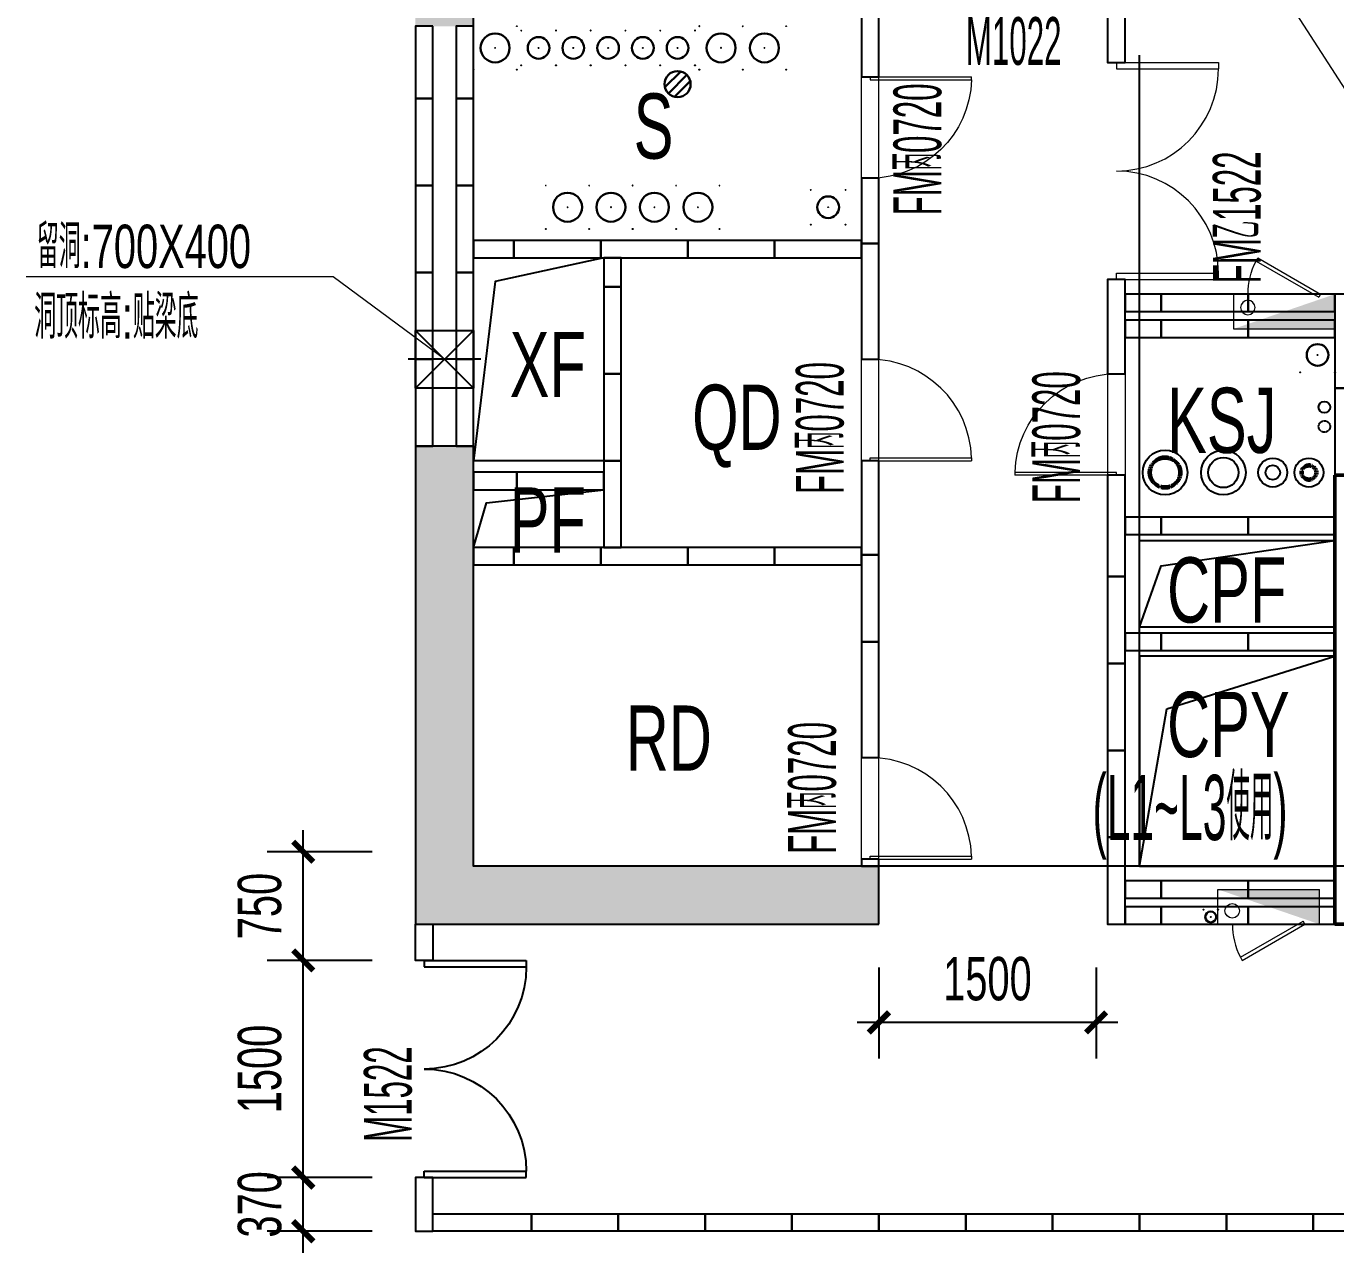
# Model space of a CAD drawing. Header units: millimetres. Extents: x 285006 to 3037698, y -2820855 to 192241.
# Drawn here: x 813417 to 822461, y -2802798 to -2794322 of the extents above; entities that cross this region are included whole.
import ezdxf
from ezdxf.enums import TextEntityAlignment as Align
from ezdxf.xclip import XClip

# ---------------------------------------------------------------- set-up
doc = ezdxf.new("R2010")
doc.units = ezdxf.units.MM
doc.header["$XCLIPFRAME"] = 2
doc.header["$PDMODE"] = 35
doc.header["$PDSIZE"] = -0.1
for name, pattern in [('3层以上空调立管$0$CENTER', [2, 1.25, -0.25, 0.25, -0.25]), ('3层以上空调立管$0$DASH', [0.35, 0.25, -0.1]), ('CORE-1B-4F$0$DASH', [0.35, 0.25, -0.1])]:
    doc.linetypes.add(name, pattern=pattern)
for name, color, linetype, lineweight in [('$$$$ALC轻质隔墙', 1, 'Continuous', 25), ('3层以上空调立管$0$ACS_KT_LN', 150, '3层以上空调立管$0$CENTER', 35), ('3层以上空调立管$0$ACS_KT_LRG', 10, 'Continuous', 60), ('3层以上空调立管$0$ACS_KT_LRH', 130, '3层以上空调立管$0$DASH', 60), ('CORE-1B-4F$0$A-DOOR', 142, 'Continuous', 18), ('CORE-1B-4F$0$A-FLOR-STRU', 4, 'Continuous', 25), ('CORE-1B-4F$0$A-WALL', 2, 'Continuous', 50), ('DIM-1B-6F$0$A-ANNO-DIMS', 73, 'Continuous', 18), ('DOOR-1B-IDEN-6F$0$A-DOOR-IDEN', 7, 'Continuous', 25), ('DOOR-1B-IDEN-HXT$0$A-DOOR-FIRE', 142, 'Continuous', 18), ('DOOR-1B-IDEN-HXT$0$A-DOOR-IDEN', 7, 'Continuous', 25), ('P-1B-消火栓（4~13层）$0$0LL', 10, 'Continuous', 30), ('P-1B-消火栓（4~13层）$0$0XG-X', 1, 'Continuous', 18), ('P-1B-立管及地漏（6~7层）$0$0LL', 10, 'Continuous', 30), ('P-1B-立管及地漏（6~7层）$0$0LL-1', 50, 'Continuous', 30), ('VERT-IDEN-1B-4F$0$A-ANNO-TEXT', 7, 'Continuous', 25), ('VERT-IDEN-1B-4F$0$A-COND-IDEN-TEXT', 11, 'Continuous', 18), ('VERT-IDEN-1B-4F$0$A-ROOM-IDEN', 7, 'Continuous', 25), ('结构留洞-1#AB-6F$0$A-HOLE', 140, 'Continuous', 25)]:
    doc.layers.add(name, color=color, linetype=linetype, lineweight=lineweight)
for name, color, linetype in [('3层以上空调立管$0$ACS_COM', 7, 'Continuous'), ('3层以上空调立管$0$ACS_KT_BZ', 3, 'Continuous'), ('COL-1A1B-4~12$0$S-PUB-COL', 6, 'Continuous'), ('COL-1A1B-4~12$0$S-PUB-COLHATCH', 8, 'Continuous'), ('WALL-1A1B-6F$0$A-DOOR', 142, 'Continuous')]:
    doc.layers.add(name, color=color, linetype=linetype)
doc.layers.add('P-1B-消火栓（4~13层）$0$0ll-point', color=1, linetype='Continuous', plot=False)
doc.layers.add('P-1B-立管及地漏（6~7层）$0$0ll-point', color=1, linetype='Continuous', plot=False)
doc.styles.add('DIM-1B-6F$0$HYGB2014', font='hygbsz.shx', dxfattribs={"width": 0.7, "bigfont": 'hygbhz.shx'})
doc.styles.add('DOOR-1B-IDEN-6F$0$HYGB2014', font='hygbsz.shx', dxfattribs={"width": 0.7, "bigfont": 'hygbhz.shx'})
doc.styles.add('DOOR-1B-IDEN-HXT$0$HYGB2014', font='hygbsz.shx', dxfattribs={"width": 0.7, "bigfont": 'hygbhz.shx'})
doc.styles.add('P-1B-立管及地漏（6~7层）$0$HZ', font='', dxfattribs={"width": 0.8})
doc.styles.add('VERT-IDEN-1B-4F$0$HYGB2014', font='hygbsz.shx', dxfattribs={"width": 0.7, "bigfont": 'hygbhz.shx'})
doc.styles.get('P-1B-立管及地漏（6~7层）$0$HZ').set_extended_font_data('SimSun')
doc.dimstyles.new('DIM-1B-6F$0$DIMN', dxfattribs={"dimtxt": 300, "dimasz": 100, "dimexe": 250, "dimexo": 300, "dimgap": 0, "dimtad": 0, "dimdec": 0, "dimzin": 0, "dimdsep": 46, "dimtxsty": 'DIM-1B-6F$0$HYGB2014', "dimblk": 'DIM-1B-6F$0$_archtick', "dimcen": 0.09, "dimdle": 150, "dimclrt": 7, "dimazin": 0, "dimtfac": 1, "dimtdec": 0, "dimtix": 1, "dimtmove": 2, "dimatfit": 3, "dimfxl": 1, "dimtvp": 1, "dimtolj": 1, "dimtzin": 0, "dimarcsym": 0})

# ---------------------------------------------------------------- blocks, each defined once
blk = doc.blocks.new('结构留洞-1#AB-6F')
at = {"layer": '结构留洞-1#AB-6F$0$A-HOLE'}
for points in [[(76100, 14100), (75200, 14100), (75200, 15500), (76100, 15500)], [(76100, 13500), (75200, 13500), (75200, 13900), (76100, 13900)], [(81150, 12950), (79800, 12950), (79800, 13550), (81150, 13550)], [(79800, 11300), (81150, 11300), (81150, 12750), (79800, 12750)]]:
    blk.add_lwpolyline(points, close=True, dxfattribs=at)
for points in [[(76100, 15500), (75350.9, 15337.3), (75200, 14100)], [(75200, 13500), (75289.4, 13810.1), (76100, 13900)], [(79800, 12950), (79949.6, 13373.3), (81150, 13550)], [(79800, 11300), (79987.9, 12386.6), (81150, 12750)]]:
    blk.add_lwpolyline(points, dxfattribs=at)
blk = doc.blocks.new('WALL-1A1B-6F$0$_A0GGR')
for p, q in [((-0.5, 0), (-0.5, -0.47)), ((-0.5, 0), (-0.47, 0)), ((-0.47, 0), (-0.47, -0.47)), ((0.47, 0), (0.47, -0.47)), ((0.5, 0), (0.47, 0)), ((0.5, 0), (0.5, -0.47)), ((-0.5, -0.47), (-0.47, -0.47)), ((0.5, -0.47), (0.47, -0.47))]:
    blk.add_line(p, q)
for centre, start, end in [((-0.47, 0), 270, 0), ((0.47, 0), 180, 270)]:
    blk.add_arc(centre, 0.47, start, end)
blk = doc.blocks.new('COL-1A1B-4~12')
at = {"layer": 'COL-1A1B-4~12$0$S-PUB-COLHATCH'}
h = blk.add_hatch(color=256, dxfattribs=at)
h.paths.add_polyline_path([(98370335, 18759022.1), (98370335, 18760522.1), (98370735, 18760522.1), (98370735, 18758622.1), (98367535, 18758622.1), (98367535, 18759022.1)])
h.paths.add_polyline_path([(98370735, 18768622.1), (98367535, 18768622.1), (98367535, 18768222.1), (98370335, 18768222.1), (98370335, 18764822.1), (98370735, 18764822.1)])
h.paths.add_polyline_path([(98342935, 18759022.1), (98342935, 18761922.1), (98342535, 18761922.1), (98342535, 18758622.1), (98345735, 18758622.1), (98345735, 18759022.1)])
h.paths.add_polyline_path([(98342935, 18768222.1), (98342935, 18764822.1), (98342535, 18764822.1), (98342535, 18768622.1), (98345735, 18768622.1), (98345735, 18768222.1)])
at = {"layer": 'COL-1A1B-4~12$0$S-PUB-COL'}
for p, q in [((98342935, 18761922.1), (98342535, 18761922.1)), ((98342535, 18761922.1), (98342535, 18758622.1)), ((98342935, 18759022.1), (98342935, 18761922.1)), ((98345735, 18759022.1), (98342935, 18759022.1)), ((98345735, 18758622.1), (98345735, 18759022.1)), ((98342535, 18758622.1), (98345735, 18758622.1))]:
    blk.add_line(p, q, dxfattribs=at)
blk = doc.blocks.new('CORE-1B-4F$0$_A0GGR')
for p, q in [((-0.5, 0), (-0.5, -0.47)), ((-0.5, 0), (-0.47, 0)), ((-0.47, 0), (-0.47, -0.47)), ((0.47, 0), (0.47, -0.47)), ((0.5, 0), (0.47, 0)), ((0.5, 0), (0.5, -0.47)), ((-0.5, -0.47), (-0.47, -0.47)), ((0.5, -0.47), (0.47, -0.47))]:
    blk.add_line(p, q)
for centre, start, end in [((-0.47, 0), 270, 0), ((0.47, 0), 180, 270)]:
    blk.add_arc(centre, 0.47, start, end)
blk = doc.blocks.new('CORE-1B-4F$0$_A2ZXL-DS')
for p, q in [((-0.5, 0), (-0.5, -1)), ((-0.5, 0), (-0.472, 0)), ((-0.472, 0), (-0.472, -1)), ((-0.472, -1), (-0.5, -1))]:
    blk.add_line(p, q)
blk.add_arc((-0.5, 0), 1, 271.6231, 0)
blk = doc.blocks.new('CORE-1B-4F$0$_A1SFU')
for p, q in [((-0.5, 0), (-0.5, -1)), ((-0.5, 0), (-0.472, 0)), ((-0.472, 0), (-0.472, -1)), ((-0.472, -1), (-0.5, -1))]:
    blk.add_line(p, q)
blk.add_arc((-0.5, 0), 1, 271.6231, 0)
blk = doc.blocks.new('CORE-1B-4F$0$FANGHUOMEN')
for p, q in [((-0.5, 0), (-0.5, -1)), ((-0.5, 0), (-0.472, 0)), ((-0.472, 0), (-0.472, -1)), ((-0.472, -1), (-0.5, -1))]:
    blk.add_line(p, q)
blk.add_arc((-0.5, 0), 1, 271.6231, 0)
blk = doc.blocks.new('DIM-1B-6F$0$_archtick')
at = {"const_width": 0.4}
blk.add_lwpolyline([(-0.7, -0.7), (0.7, 0.7)], dxfattribs=at)
blk = doc.blocks.new('*D1743')
at = {"layer": 'Defpoints', "color": 0, "transparency": 16777216}
for p in [(819305.7, -2800522.3), (820805.7, -2800522.3), (819305.7, -2801200.3)]:
    blk.add_point(p, dxfattribs=at)
at = {"layer": 'DIM-1B-6F$0$A-ANNO-DIMS', "color": 0, "lineweight": -2, "transparency": 16777216}
for p, q in [((819305.7, -2800822.3), (819305.7, -2801450.3)), ((820805.7, -2800822.3), (820805.7, -2801450.3)), ((820955.7, -2801200.3), (819155.7, -2801200.3))]:
    blk.add_line(p, q, dxfattribs=at)
at = {"layer": 'DIM-1B-6F$0$A-ANNO-DIMS', "color": 0, "lineweight": -2, "transparency": 16777216, "xscale": 100, "yscale": 100, "zscale": 100, "rotation": 180}
blk.add_blockref('DIM-1B-6F$0$_archtick', (819305.7, -2801200.3), dxfattribs=at)
at = {"layer": 'DIM-1B-6F$0$A-ANNO-DIMS', "color": 0, "lineweight": -2, "transparency": 16777216, "xscale": 100, "yscale": 100, "zscale": 100}
blk.add_blockref('DIM-1B-6F$0$_archtick', (820805.7, -2801200.3), dxfattribs=at)
at = {"layer": 'DIM-1B-6F$0$A-ANNO-DIMS', "color": 7, "transparency": 16777216, "insert": (820055.7, -2800900.3), "char_height": 300, "attachment_point": 5, "style": 'DIM-1B-6F$0$HYGB2014'}
blk.add_mtext('\\A1;1500', dxfattribs=at)
blk = doc.blocks.new('*D1745')
at = {"layer": 'Defpoints', "color": 0, "transparency": 16777216}
for p in [(815330.4, -2802272.3), (816105.7, -2802272.3), (816105.7, -2802642.3)]:
    blk.add_point(p, dxfattribs=at)
at = {"layer": 'DIM-1B-6F$0$A-ANNO-DIMS', "color": 0, "lineweight": -2, "transparency": 16777216}
for p, q in [((815330.4, -2802792.3), (815330.4, -2802122.3)), ((815805.7, -2802272.3), (815080.4, -2802272.3)), ((815805.7, -2802642.3), (815080.4, -2802642.3))]:
    blk.add_line(p, q, dxfattribs=at)
at = {"layer": 'DIM-1B-6F$0$A-ANNO-DIMS', "color": 0, "lineweight": -2, "transparency": 16777216, "xscale": 100, "yscale": 100, "zscale": 100}
for p, rotation in [((815330.4, -2802272.3), 90), ((815330.4, -2802642.3), 270)]:
    blk.add_blockref('DIM-1B-6F$0$_archtick', p, dxfattribs=dict(at, rotation=rotation))
at = {"layer": 'DIM-1B-6F$0$A-ANNO-DIMS', "color": 7, "transparency": 16777216, "insert": (815030.4, -2802457.3), "char_height": 300, "attachment_point": 5, "rotation": 90, "style": 'DIM-1B-6F$0$HYGB2014'}
blk.add_mtext('\\A1;370', dxfattribs=at)
blk = doc.blocks.new('*D1634')
at = {"layer": 'Defpoints', "color": 0, "transparency": 16777216}
for p in [(815330.4, -2800772.3), (816105.7, -2800772.3), (816105.7, -2802272.3)]:
    blk.add_point(p, dxfattribs=at)
at = {"layer": 'DIM-1B-6F$0$A-ANNO-DIMS', "color": 0, "lineweight": -2, "transparency": 16777216}
for p, q in [((815330.4, -2802422.3), (815330.4, -2800622.3)), ((815805.7, -2800772.3), (815080.4, -2800772.3)), ((815805.7, -2802272.3), (815080.4, -2802272.3))]:
    blk.add_line(p, q, dxfattribs=at)
at = {"layer": 'DIM-1B-6F$0$A-ANNO-DIMS', "color": 0, "lineweight": -2, "transparency": 16777216, "xscale": 100, "yscale": 100, "zscale": 100}
for p, rotation in [((815330.4, -2800772.3), 90), ((815330.4, -2802272.3), 270)]:
    blk.add_blockref('DIM-1B-6F$0$_archtick', p, dxfattribs=dict(at, rotation=rotation))
at = {"layer": 'DIM-1B-6F$0$A-ANNO-DIMS', "color": 7, "transparency": 16777216, "insert": (815030.4, -2801522.3), "char_height": 300, "attachment_point": 5, "rotation": 90, "style": 'DIM-1B-6F$0$HYGB2014'}
blk.add_mtext('\\A1;1500', dxfattribs=at)
blk = doc.blocks.new('*D1635')
at = {"layer": 'Defpoints', "color": 0, "transparency": 16777216}
for p in [(815330.4, -2800022.3), (816105.7, -2800022.3), (816105.7, -2800772.3)]:
    blk.add_point(p, dxfattribs=at)
at = {"layer": 'DIM-1B-6F$0$A-ANNO-DIMS', "color": 0, "lineweight": -2, "transparency": 16777216}
for p, q in [((815330.4, -2800922.3), (815330.4, -2799872.3)), ((815805.7, -2800022.3), (815080.4, -2800022.3)), ((815805.7, -2800772.3), (815080.4, -2800772.3))]:
    blk.add_line(p, q, dxfattribs=at)
at = {"layer": 'DIM-1B-6F$0$A-ANNO-DIMS', "color": 0, "lineweight": -2, "transparency": 16777216, "xscale": 100, "yscale": 100, "zscale": 100}
for p, rotation in [((815330.4, -2800022.3), 90), ((815330.4, -2800772.3), 270)]:
    blk.add_blockref('DIM-1B-6F$0$_archtick', p, dxfattribs=dict(at, rotation=rotation))
at = {"layer": 'DIM-1B-6F$0$A-ANNO-DIMS', "color": 7, "transparency": 16777216, "insert": (815030.4, -2800397.3), "char_height": 300, "attachment_point": 5, "rotation": 90, "style": 'DIM-1B-6F$0$HYGB2014'}
blk.add_mtext('\\A1;750', dxfattribs=at)
blk = doc.blocks.new('3层以上空调立管')
at = {"layer": '3层以上空调立管$0$ACS_COM'}
for centre, radius in [((98290311.5, 18761740.5, 33), 154.5), ((98290714.3, 18761740.5, 33), 154.5), ((98291055.3, 18761740.5, 33), 100), ((98291305.3, 18761740.5, 33), 100)]:
    blk.add_circle(centre, radius, dxfattribs=at)
at = {"layer": '3层以上空调立管$0$ACS_KT_BZ'}
blk.add_circle((98291411.7, 18762192.2, 33), 39.7, dxfattribs=at)
at = {"layer": '3层以上空调立管$0$ACS_KT_LN', "color": 210, "lineweight": -3}
blk.add_circle((98291411.8, 18762058.1, 33), 39.7, dxfattribs=at)
at = {"layer": '3层以上空调立管$0$ACS_KT_LRG', "color": 10, "linetype": 'Continuous', "lineweight": -3}
for centre, radius in [((98290714.3, 18761740.5, 33), 104.5), ((98291055.3, 18761740.5, 33), 50)]:
    blk.add_circle(centre, radius, dxfattribs=at)
at = {"layer": '3层以上空调立管$0$ACS_KT_LRH', "color": 130}
for centre, radius in [((98290311.5, 18761740.5, 33), 104.5), ((98291305.3, 18761740.5, 33), 50)]:
    blk.add_circle(centre, radius, dxfattribs=at)
blk = doc.blocks.new('P-1B-立管及地漏（6~7层）$0$-立管-120')
blk.add_circle((98528318.8, 18831532.6), 75)
at = {"layer": 'P-1B-立管及地漏（6~7层）$0$0ll-point'}
for p in [(98528198.8, 18831652.6), (98528438.8, 18831652.6), (98528318.8, 18831532.6), (98528198.8, 18831412.6), (98528438.8, 18831412.6)]:
    blk.add_point(p, dxfattribs=at)
blk = doc.blocks.new('P-1B-立管及地漏（6~7层）$0$立管-150')
blk.add_circle((0, 0), 100)
at = {"layer": 'P-1B-立管及地漏（6~7层）$0$0ll-point'}
for p in [(-150, 150), (150, 150), (0, 0), (-150, -150), (150, -150)]:
    blk.add_point(p, dxfattribs=at)
blk = doc.blocks.new('P-1B-立管及地漏（6~7层）$0$地漏-1')
at = {"layer": 'P-1B-立管及地漏（6~7层）$0$0LL-1'}
for p, q in [((636794.9, -32022.2), (636686.2, -31913.4)), ((636837.3, -31998.4), (636710, -31871.1)), ((636860.9, -31956.8), (636751.6, -31847.5))]:
    blk.add_line(p, q, dxfattribs=at)
at = {"layer": 'P-1B-立管及地漏（6~7层）$0$0LL-1', "extrusion": (0, 0, -1)}
blk.add_ellipse((636773.6, -31934.7), major_axis=(-63.6, 63.6), ratio=1, start_param=5.497787, end_param=11.780972, dxfattribs=at)
at = {"layer": 'P-1B-立管及地漏（6~7层）$0$0LL-1', "style": 'P-1B-立管及地漏（6~7层）$0$HZ', "text_generation_flag": 4, "width": 0.7, "flags": 1}
for tag, p in [('UNIT', (636773.6, -31934.7)), ('SPEC', (636773.6, -31935)), ('WHAT', (636773.6, -31935.3))]:
    blk.add_attdef(tag, p, '', height=0.18, rotation=180.00001, dxfattribs=at)
blk = doc.blocks.new('P-1B-立管及地漏（6~7层）')
at = {"layer": 'P-1B-立管及地漏（6~7层）$0$0LL'}
for name, p in [('P-1B-立管及地漏（6~7层）$0$立管-150', (98343085, 18764672.1)), ('P-1B-立管及地漏（6~7层）$0$-立管-120', (-184933.8, -66860.6)), ('P-1B-立管及地漏（6~7层）$0$-立管-120', (-184693.8, -66860.6)), ('P-1B-立管及地漏（6~7层）$0$-立管-120', (-184453.8, -66860.6)), ('P-1B-立管及地漏（6~7层）$0$-立管-120', (-184213.8, -66860.6)), ('P-1B-立管及地漏（6~7层）$0$-立管-120', (-183973.8, -66860.6)), ('P-1B-立管及地漏（6~7层）$0$立管-150', (98344645, 18764672.1)), ('P-1B-立管及地漏（6~7层）$0$立管-150', (98344945, 18764672.1)), ('P-1B-立管及地漏（6~7层）$0$立管-150', (98343585, 18763572.1)), ('P-1B-立管及地漏（6~7层）$0$立管-150', (98343885, 18763572.1)), ('P-1B-立管及地漏（6~7层）$0$立管-150', (98344185, 18763572.1)), ('P-1B-立管及地漏（6~7层）$0$立管-150', (98344485, 18763572.1)), ('P-1B-立管及地漏（6~7层）$0$-立管-120', (-182933.8, -67960.5)), ('P-1B-立管及地漏（6~7层）$0$-立管-120', (-179553.8, -68980.5))]:
    blk.add_blockref(name, p, dxfattribs=at)
at = {"layer": 'P-1B-立管及地漏（6~7层）$0$0LL-1', "extrusion": (-1.79366e-43, 1.12104e-44, -1), "zscale": -0.9999999999999997}
blk.add_blockref('P-1B-立管及地漏（6~7层）$0$地漏-1', (-98981118.7, 18796356.8), dxfattribs=at)
blk = doc.blocks.new('VERT-IDEN-1B-4F')
at = {"layer": 'VERT-IDEN-1B-4F$0$A-COND-IDEN-TEXT'}
for points in [[(98348285, 18765422.1), (98349004.4, 18764308.5), (98351656.8, 18764308.5)], [(98342735, 18762522.1), (98341966.9, 18763090.5), (98339846.5, 18763090.5)]]:
    blk.add_lwpolyline(points, dxfattribs=at)
at = {"layer": 'VERT-IDEN-1B-4F$0$A-ANNO-TEXT', "style": 'VERT-IDEN-1B-4F$0$HYGB2014', "width": 0.7}
for s, p in [('留洞:700X400', (98339920.5, 18763302)), ('洞顶标高:贴梁底', (98339902.1, 18762815.4))]:
    blk.add_text(s, height=300, dxfattribs=at).set_placement(p, align=Align.MIDDLE_LEFT)
at = {"layer": 'VERT-IDEN-1B-4F$0$A-ROOM-IDEN', "lineweight": -3, "style": 'VERT-IDEN-1B-4F$0$HYGB2014'}
for s, width, p in [('S', 0.7, (98344041.5, 18763907.7)), ('XF', 0.7, (98343185.3, 18762261.7)), ('QD', 0.7, (98344445.7, 18761897)), ('KSJ', 0.7, (98347725.3, 18761876)), ('PF', 0.7, (98343185.3, 18761187.3)), ('CPF', 0.7, (98347725.3, 18760704.8)), ('CPY', 0.7, (98347725.3, 18759776.1)), ('RD', 0.7, (98343986.8, 18759682)), ('(L1~L3使用)', 0.5, (98347210.8, 18759203))]:
    blk.add_text(s, height=450, dxfattribs=dict(at, width=width)).set_placement(p)
blk = doc.blocks.new('P-1B-消火栓（4~13层）$0$单出口带卷盘消火栓')
at = {"layer": 'P-1B-消火栓（4~13层）$0$0XG-X'}
for p, q in [((368866.2, -61966.5), (368866.2, -61726.5)), ((368866.2, -61726.5), (369566.2, -61726.5)), ((369566.2, -61966.5), (369566.2, -61726.5)), ((369021.3, -62194.5), (369453.7, -61944.8)), ((369466.2, -61966.5), (369453.7, -61944.8)), ((368866.2, -61966.5), (368966.2, -61966.5)), ((368966.2, -61966.5), (369466.2, -61966.5)), ((369033.2, -62216.5), (369466.2, -61966.5)), ((369466.2, -61966.5), (369566.2, -61966.5)), ((369021.3, -62194.5), (369033.8, -62216.2))]:
    blk.add_line(p, q, dxfattribs=at)
blk.add_circle((368964.5, -61874.2), 50, dxfattribs=at)
blk.add_arc((369466.2, -61966.5), 500, 180, 207.13402, dxfattribs=at)
blk.add_solid([(368866.2, -61726.5), (369566.2, -61966.5), (369566.2, -61726.5)], dxfattribs=at)
blk = doc.blocks.new('P-1B-消火栓（4~13层）$0$立管-50')
blk.add_circle((0, 0), 37.5)
at = {"layer": 'P-1B-消火栓（4~13层）$0$0ll-point'}
for p in [(-50, 50), (0, 0), (50, 50), (-50, -50), (50, -50)]:
    blk.add_point(p, dxfattribs=at)
blk = doc.blocks.new('P-1B-消火栓（4~13层）')
at = {"layer": 'P-1B-消火栓（4~13层）$0$0LL'}
blk.add_blockref('P-1B-消火栓（4~13层）$0$立管-50', (98348027, 18758672.1), dxfattribs=at)
at = {"layer": 'P-1B-消火栓（4~13层）$0$0XG-X', "xscale": -1, "rotation": 180}
blk.add_blockref('P-1B-消火栓（4~13层）$0$单出口带卷盘消火栓', (97979318.8, 18701005.6), dxfattribs=at)
at = {"layer": 'P-1B-消火栓（4~13层）$0$0XG-X', "rotation": 359.9999897547162}
blk.add_blockref('P-1B-消火栓（4~13层）$0$单出口带卷盘消火栓', (97979210.8, 18820588.6), dxfattribs=at)
blk = doc.blocks.new('DOOR-1B-IDEN-6F')
at = {"layer": 'DOOR-1B-IDEN-6F$0$A-DOOR-IDEN', "style": 'DOOR-1B-IDEN-6F$0$HYGB2014', "width": 0.5}
blk.add_text('M1522', height=330, rotation=90, dxfattribs=at).set_placement((98342344, 18757119), align=Align.MIDDLE_LEFT)
blk = doc.blocks.new('A$C008C76B7')
at = {"layer": '$$$$ALC轻质隔墙'}
for points in [[(4500, -2920), (4380, -2920), (4380, -3649.9), (4500, -3649.9), (4500, -2920)], [(2800, -3320), (2680, -3320), (2680, -3750), (2800, -3750), (2800, -3320)], [(-280, -3400), (-400, -3400), (-400, -3900), (-280, -3900), (-280, -3400)], [(0, -3400), (-120, -3400), (-120, -3900), (0, -3900), (0, -3400)], [(-280, -3900), (-400, -3900), (-400, -4500), (-280, -4500), (-280, -3900)], [(0, -3900), (-120, -3900), (-120, -4500), (0, -4500), (0, -3900)], [(-280, -4500), (-400, -4500), (-400, -5100), (-280, -5100), (-280, -4500)], [(0, -4500), (-120, -4500), (-120, -5100), (0, -5100), (0, -4500)], [(2800, -4450), (2680, -4450), (2680, -4900), (2800, -4900), (2800, -4450)], [(0, -5000.3), (280, -5000), (280, -4880), (0, -4880.3), (0, -5000.3)], [(280, -5000), (880, -5000), (880, -4880), (280, -4880), (280, -5000)], [(880, -5000), (1480, -5000), (1480, -4880), (880, -4880), (880, -5000)], [(1480, -5000), (2080, -5000), (2080, -4880), (1480, -4880), (1480, -5000)], [(2080, -5000), (2680, -5000), (2680, -4880), (2080, -4880), (2080, -5000)], [(2800, -4900), (2680, -4900), (2680, -5700), (2800, -5700), (2800, -4900)], [(1020, -5000), (900, -5000), (900, -5200), (1020, -5200), (1020, -5000)], [(-280, -5100), (-400, -5100), (-400, -5700), (-280, -5700), (-280, -5100)], [(0, -5100), (-120, -5100), (-120, -5700), (0, -5700), (0, -5100)], [(4500, -5800), (4500, -5149.9), (4380, -5149.9), (4380, -5800), (4500, -5800)], [(1020, -5200), (900, -5200), (900, -5800), (1020, -5800), (1020, -5200)], [(4500, -5370), (4750, -5370), (4750, -5250), (4500, -5250), (4500, -5370)], [(4750, -5370), (5350, -5370), (5350, -5250), (4750, -5250), (4750, -5370)], [(5350, -5370), (5950, -5370), (5950, -5250), (5350, -5250), (5350, -5370)], [(6070, -5250), (5950, -5250), (5950, -5900), (6070, -5900), (6070, -5250)], [(4500, -5550), (4750, -5550), (4750, -5430), (4500, -5430), (4500, -5550)], [(4750, -5550), (5350, -5550), (5350, -5430), (4750, -5430), (4750, -5550)], [(5350, -5550), (5950, -5550), (5950, -5430), (5350, -5430), (5350, -5550)], [(-280, -5700), (-400, -5700), (-400, -6300), (-280, -6300), (-280, -5700)], [(0, -5700), (-120, -5700), (-120, -6300), (0, -6300), (0, -5700)], [(1020, -5800), (900, -5800), (900, -6400), (1020, -6400), (1020, -5800)], [(6070, -5900), (5950, -5900), (5950, -6500), (6070, -6500), (6070, -5900)], [(1020, -6400), (900, -6400), (900, -7000), (1020, -7000), (1020, -6400)], [(2800, -6400), (2680, -6400), (2680, -7050), (2800, -7050), (2800, -6400)], [(0, -6600), (300, -6600), (300, -6480), (0, -6480), (0, -6600)], [(300, -6600), (900, -6600), (900, -6480), (300, -6480), (300, -6600)], [(4500, -6500), (4380, -6500), (4380, -7200), (4500, -7200), (4500, -6500)], [(4500, -6910), (4750, -6910), (4750, -6790), (4500, -6790), (4500, -6910)], [(4750, -6910), (5350, -6910), (5350, -6790), (4750, -6790), (4750, -6910)], [(5350, -6910), (5950, -6910), (5950, -6790), (5350, -6790), (5350, -6910)], [(0, -7120), (280, -7120), (280, -7000), (0, -7000), (0, -7120)], [(280, -7120), (880, -7120), (880, -7000), (280, -7000), (280, -7120)], [(880, -7120), (1480, -7120), (1480, -7000), (880, -7000), (880, -7120)], [(1480, -7120), (2080, -7120), (2080, -7000), (1480, -7000), (1480, -7120)], [(2080, -7120), (2680, -7120), (2680, -7000), (2080, -7000), (2080, -7120)], [(2800, -7050), (2680, -7050), (2680, -7650), (2800, -7650), (2800, -7050)], [(4500, -7200), (4380, -7200), (4380, -7800), (4500, -7800), (4500, -7200)], [(4500, -7710), (4750, -7710), (4750, -7590), (4500, -7590), (4500, -7710)], [(4750, -7710), (5350, -7710), (5350, -7590), (4750, -7590), (4750, -7710)], [(5350, -7710), (5950, -7710), (5950, -7590), (5350, -7590), (5350, -7710)], [(2800, -7650), (2680, -7650), (2680, -8450), (2800, -8450), (2800, -7650)], [(4500, -7800), (4380, -7800), (4380, -8400), (4500, -8400), (4500, -7800)], [(4500, -8400), (4380, -8400), (4380, -9000), (4500, -9000), (4500, -8400)], [(4500, -9000), (4380, -9000), (4380, -9600), (4500, -9600), (4500, -9000)], [(4500, -9420), (4750, -9420), (4750, -9300), (4500, -9300), (4500, -9420)], [(4750, -9420), (5350, -9420), (5350, -9300), (4750, -9300), (4750, -9420)], [(5350, -9420), (5950, -9420), (5950, -9300), (5350, -9300), (5350, -9420)], [(4500, -9600), (4750, -9600), (4750, -9480), (4500, -9480), (4500, -9600)], [(4750, -9600), (5350, -9600), (5350, -9480), (4750, -9480), (4750, -9600)], [(5350, -9600), (5950, -9600), (5950, -9480), (5350, -9480), (5350, -9600)], [(-400, -9600), (-280, -9600), (-280, -9850), (-400, -9850), (-400, -9600)]]:
    blk.add_lwpolyline(points, dxfattribs=at)
blk.add_lwpolyline([(2800, -9150), (2680, -9150), (2680, -9200), (2800, -9200)], close=True, dxfattribs=at)
at = {"color": 1}
for points in [[(-280, -11350), (-400, -11350), (-400, -11720), (-280, -11720)], [(-280, -11600), (400, -11600), (400, -11720), (-280, -11720)], [(400, -11600), (1000, -11600), (1000, -11720), (400, -11720)], [(1000, -11600), (1600, -11600), (1600, -11720), (1000, -11720)], [(1600, -11600), (2200, -11600), (2200, -11720), (1600, -11720)], [(2200, -11600), (2800, -11600), (2800, -11720), (2200, -11720)], [(2800, -11600), (3400, -11600), (3400, -11720), (2800, -11720)], [(3400, -11600), (4000, -11600), (4000, -11720), (3400, -11720)], [(4000, -11600), (4600, -11600), (4600, -11720), (4000, -11720)], [(4600, -11600), (5200, -11600), (5200, -11720), (4600, -11720)], [(5200, -11600), (5800, -11600), (5800, -11720), (5200, -11720)], [(5800, -11600), (6600, -11600), (6600, -11720), (5800, -11720)]]:
    blk.add_lwpolyline(points, close=True, dxfattribs=at)
at = {"layer": 'Defpoints', "color": 0}
blk.add_lwpolyline([(0, 0), (27400, 0), (27400, -9200), (0, -9200)], close=True, dxfattribs=at)

msp = doc.modelspace()

# ---------------------------------------------------------------- linework, layer by layer
at = {"layer": 'CORE-1B-4F$0$A-DOOR'}
for p, q in [((819185.6, -2795372.3), (819185.6, -2794672.3)), ((819305.7, -2795372.3), (819305.7, -2794672.3)), ((819305.7, -2795372.3), (819305.7, -2794672.3)), ((819185.6, -2797322.3), (819185.6, -2796622.3)), ((819305.7, -2797322.3), (819305.7, -2796622.3)), ((820885.7, -2796722.3), (820885.7, -2797422.3)), ((821005.7, -2796722.3), (821005.7, -2797422.3)), ((819185.7, -2800072.3), (819185.7, -2799372.3)), ((819305.7, -2800072.3), (819305.7, -2799372.3))]:
    msp.add_line(p, q, dxfattribs=at)
at = {"layer": 'CORE-1B-4F$0$A-FLOR-STRU'}
for p, q in [((816105.7, -2796822.3), (816505.7, -2796422.3)), ((816505.7, -2796822.3), (816105.7, -2796422.3))]:
    msp.add_line(p, q, dxfattribs=at)
at = {"layer": 'CORE-1B-4F$0$A-FLOR-STRU', "color": 1, "linetype": 'ByBlock'}
msp.add_line((816555.7, -2796622.3), (816055.7, -2796622.3), dxfattribs=at)
at = {"layer": 'CORE-1B-4F$0$A-FLOR-STRU'}
msp.add_lwpolyline([(816105.7, -2796822.3), (816105.7, -2796422.3), (816505.7, -2796422.3), (816505.7, -2796822.3)], close=True, dxfattribs=at)
at = {"layer": 'CORE-1B-4F$0$A-WALL'}
for p, q in [((823280.7, -2797422.3), (822455.7, -2797422.3)), ((822455.7, -2800522.3), (822455.7, -2797422.3)), ((828605.7, -2800522.3), (822455.7, -2800522.3))]:
    msp.add_line(p, q, dxfattribs=at)
at = {"layer": 'Defpoints', "linetype": 'CORE-1B-4F$0$DASH'}
for p, q in [((821105.7, -2800122.3), (821105.7, -2794522.3)), ((822455.7, -2800122.3), (821105.7, -2800122.3))]:
    msp.add_line(p, q, dxfattribs=at)

# ---------------------------------------------------------------- block references
ref = msp.add_blockref('结构留洞-1#AB-6F', (741305.7, -2811422.3))
XClip(ref).set_block_clipping_path([(52000.000000149, -7800.0001855306), (130675.0000000149, 34249.9998144694)])
ref = msp.add_blockref('COL-1A1B-4~12', (-97526429.4, -21559144.4))
XClip(ref).set_block_clipping_path([(98319735.0140507817, 18739922.1058121212), (98398410.0140506476, 18781972.1058121212)])
for name, p in [('VERT-IDEN-1B-4F', (-97526429.4, -21559144.4)), ('DOOR-1B-IDEN-6F', (-97526429.4, -21559144.4)), ('A$C008C76B7', (816505.7, -2790922.3)), ('P-1B-立管及地漏（6~7层）', (-97526429.4, -21559144.4)), ('P-1B-消火栓（4~13层）', (-97526429.4, -21559144.4)), ('3层以上空调立管', (-97469029.4, -21559144.4))]:
    msp.add_blockref(name, p)
at = {"layer": 'CORE-1B-4F$0$A-DOOR'}
for name, p, xscale, yscale, zscale, rotation in [('CORE-1B-4F$0$_A0GGR', (820945.7, -2795322.2), 1500, 1500, 2100, 90), ('CORE-1B-4F$0$_A1SFU', (819245.6, -2795022.3), -700, 700, 2100, 90), ('CORE-1B-4F$0$FANGHUOMEN', (819245.6, -2796972.3), 700, 700, 2100, 90), ('CORE-1B-4F$0$_A2ZXL-DS', (820945.7, -2797072.3), -700, 700, 1500, 270), ('CORE-1B-4F$0$FANGHUOMEN', (819245.6, -2799722.3), 700, 700, 2100, 90)]:
    msp.add_blockref(name, p, dxfattribs=dict(at, xscale=xscale, yscale=yscale, zscale=zscale, rotation=rotation))
at = {"layer": 'WALL-1A1B-6F$0$A-DOOR', "xscale": -1500, "yscale": 1500, "zscale": 2100, "rotation": 90}
msp.add_blockref('WALL-1A1B-6F$0$_A0GGR', (816165.7, -2801522.3), dxfattribs=at)

# ---------------------------------------------------------------- texts
at = {"layer": 'DOOR-1B-IDEN-HXT$0$A-DOOR-FIRE', "style": 'DOOR-1B-IDEN-HXT$0$HYGB2014', "width": 0.5}
for s, p in [('FM丙0720 ', (819571.5, -2795628.2)), ('FM乙1522', (821777.2, -2796097.7)), ('FM丙0720 ', (818897.4, -2797552.1)), ('FM丙0720 ', (820530.7, -2797615.2)), ('FM丙0720 ', (818844.1, -2800037.1))]:
    msp.add_text(s, height=330, rotation=90, dxfattribs=at).set_placement(p, align=Align.MIDDLE_LEFT)
at = {"layer": 'DOOR-1B-IDEN-HXT$0$A-DOOR-IDEN', "style": 'DOOR-1B-IDEN-HXT$0$HYGB2014', "width": 0.5}
msp.add_text('M1022', height=330, dxfattribs=at).set_placement((819906.9, -2794424.5), align=Align.MIDDLE_LEFT)

# ---------------------------------------------------------------- dimensions: what is measured, and where the dimension line sits
at = {"layer": 'DIM-1B-6F$0$A-ANNO-DIMS'}
for p1, p2, distance, picture, middle in [((816105.7, -2800772.3), (816105.7, -2800022.3), 775.2, '*D1635', (815030.4, -2800397.3)), ((820805.7, -2800522.3), (819305.7, -2800522.3), 677.9, '*D1743', (820055.7, -2800900.3)), ((816105.7, -2802272.3), (816105.7, -2800772.3), 775.2, '*D1634', (815030.4, -2801522.3))]:
    dim = msp.add_aligned_dim(p1=p1, p2=p2, distance=distance, dimstyle='DIM-1B-6F$0$DIMN', dxfattribs=at)
    dim.commit()
    dim.dimension.update_dxf_attribs({"geometry": picture, "text_midpoint": middle})
dim = msp.add_linear_dim(base=(815330.4, -2802272.3), p1=(816105.7, -2802642.3), p2=(816105.7, -2802272.3), angle=90, dimstyle='DIM-1B-6F$0$DIMN', dxfattribs=at)
dim.commit()
dim.dimension.update_dxf_attribs({"geometry": '*D1745', "text_midpoint": (815030.4, -2802457.3), "dimtype": 161})

doc.saveas('drawing.dxf')
